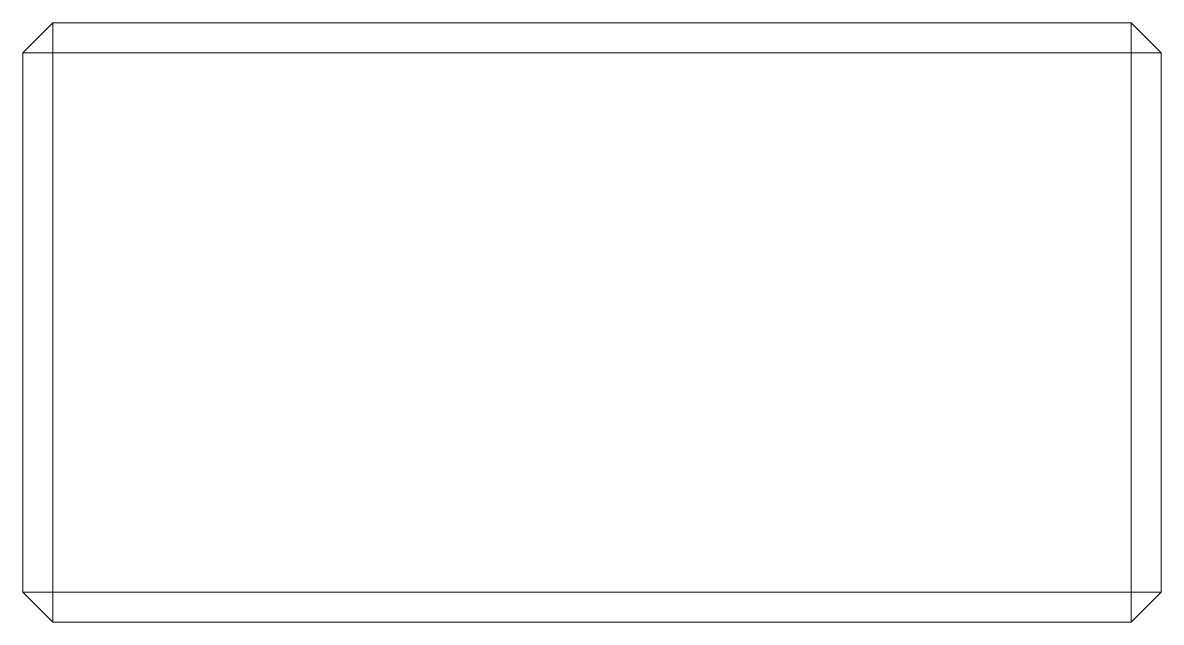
# Paper-space layout '_Right' of a CAD drawing. Header units: millimetres. Extents: x -9.5 to 9.5, y 0 to 10.
import ezdxf

# ---------------------------------------------------------------- set-up
doc = ezdxf.new("R2010")
doc.units = ezdxf.units.MM

psp = doc.layouts.new('_Right')

# ---------------------------------------------------------------- linework, layer by layer
at = {"color": 7, "linetype": 'Continuous', "lineweight": 15}
for p, q in [((-9, 10), (-9.5, 9.5)), ((-9, 10), (-9, 0)), ((-9, 10), (9, 10)), ((9, 0), (9, 10)), ((9.5, 9.5), (9, 10)), ((9.5, 9.5), (-9.5, 9.5)), ((-9.5, 0.5), (-9.5, 9.5)), ((9.5, 9.5), (9.5, 0.5)), ((-9.5, 0.5), (9.5, 0.5)), ((-9, 0), (-9.5, 0.5)), ((9, 0), (9.5, 0.5)), ((9, 0), (-9, 0))]:
    psp.add_line(p, q, dxfattribs=at)

doc.saveas('drawing.dxf')
